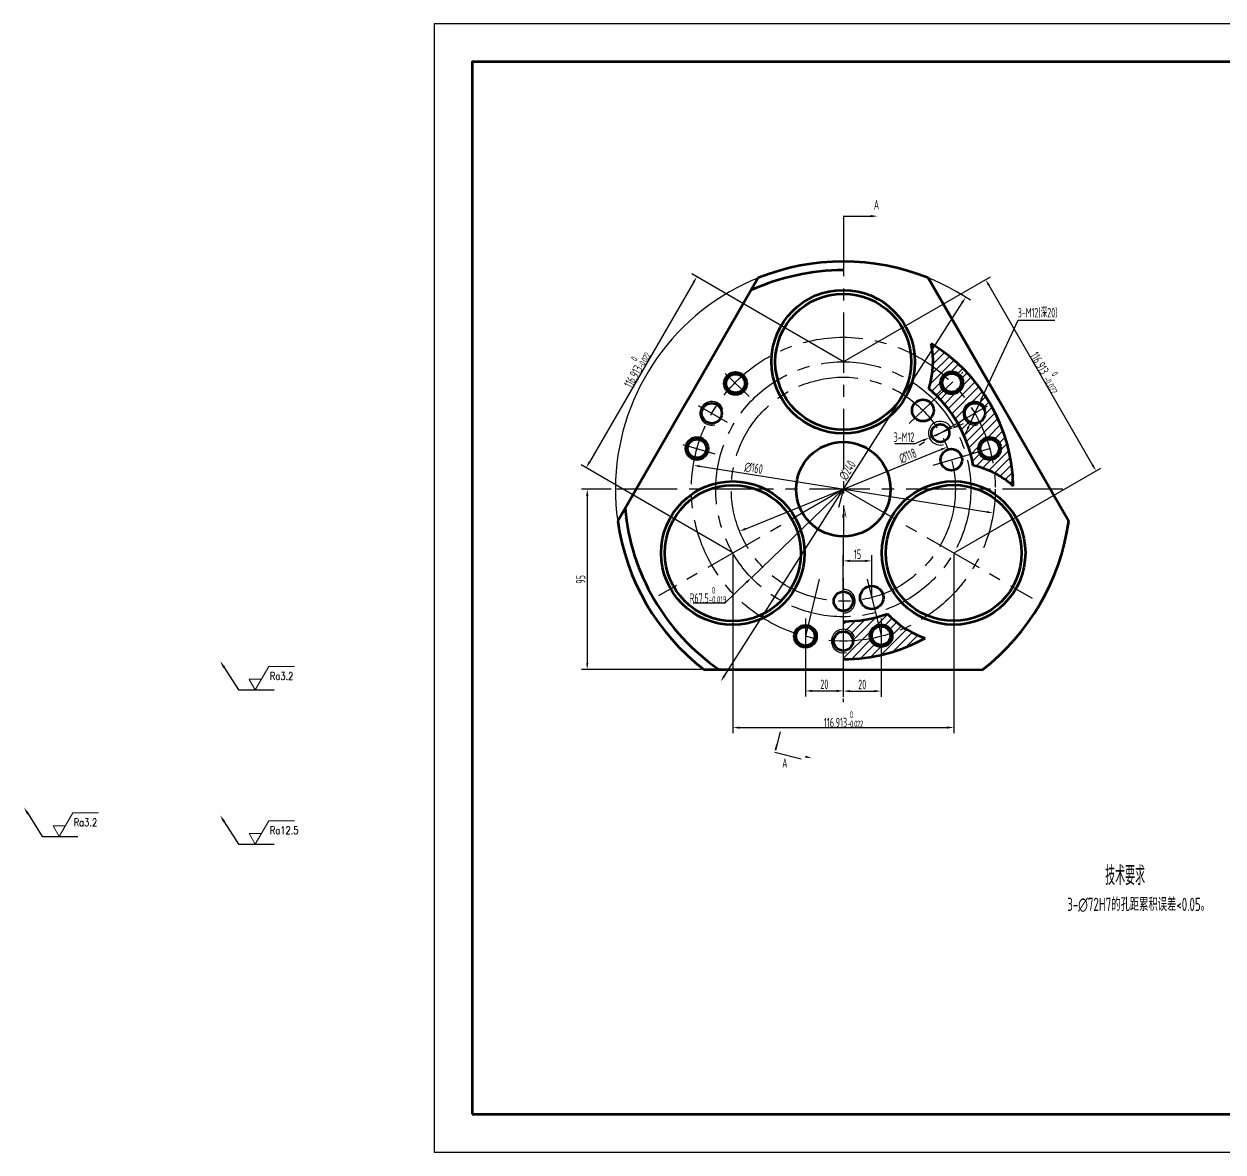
# Model space of a CAD drawing. Header units: millimetres. Extents: x -216 to 1146, y 0 to 594.
# Drawn here: x -216 to 415, y 0 to 594 of the extents above; entities that cross this region are included whole.
import ezdxf
from ezdxf import colors
from ezdxf.entities.mleader import LeaderData, LeaderLine
from ezdxf.math import Vec2, Vec3

# ---------------------------------------------------------------- set-up
doc = ezdxf.new("R2010")
doc.units = ezdxf.units.MM
doc.linetypes.add('CENTER', pattern=[50.8, 31.75, -6.35, 6.35, -6.35])
for name, color, linetype in [('2细线层', 4, 'Continuous'), ('剖面线', 4, 'Continuous'), ('标注线', 3, 'Continuous'), ('细实线层', 7, 'Continuous'), ('细线', 6, 'Continuous')]:
    doc.layers.add(name, color=color, linetype=linetype)
for name, color, linetype, lineweight in [('中心线', 1, 'CENTER', 30), ('图层2', 7, 'Continuous', 9), ('粗实线', 6, 'Continuous', 70), ('细实线', 6, 'Continuous', 30)]:
    doc.layers.add(name, color=color, linetype=linetype, lineweight=lineweight)
doc.styles.add('gbcbig1', font='gbenor.shx', dxfattribs={"width": 0.7, "height": 5, "bigfont": 'gbcbig.shx'})
doc.styles.add('gbcbig2', font='gbenor.shx', dxfattribs={"width": 0.7, "height": 5, "bigfont": 'gbcbig.shx'})
doc.styles.add('TH_GBDIM', font='romans.shx', dxfattribs={"width": 0.8, "bigfont": 'gbcbig.shx'})
doc.dimstyles.new('机械$0', dxfattribs={"dimtxt": 5, "dimasz": 3.5, "dimexe": 3, "dimexo": 0, "dimgap": 1, "dimtad": 1, "dimtoh": 1, "dimdec": 1, "dimdsep": 46, "dimtxsty": 'gbcbig2', "dimcen": 2.5, "dimadec": 1, "dimazin": 2, "dimtfac": 1, "dimtdec": 1, "dimtmove": 1, "dimatfit": 3, "dimldrblk": 'NONE', "dimfxl": 1, "dimarcsym": 1})
doc.dimstyles.new('机械$3', dxfattribs={"dimtxt": 5, "dimasz": 3.5, "dimexe": 3, "dimexo": 0, "dimgap": 1, "dimtad": 1, "dimtoh": 1, "dimdec": 1, "dimdsep": 46, "dimtxsty": 'gbcbig2', "dimcen": 2.5, "dimadec": 1, "dimazin": 2, "dimtfac": 1, "dimtdec": 1, "dimtmove": 0, "dimatfit": 1, "dimldrblk": 'NONE', "dimfxl": 1, "dimarcsym": 1})
doc.dimstyles.new('机械$4', dxfattribs={"dimtxt": 5, "dimasz": 3.5, "dimexe": 3, "dimexo": 0, "dimgap": 1, "dimtad": 1, "dimtoh": 1, "dimdec": 1, "dimdsep": 46, "dimtxsty": 'gbcbig2', "dimcen": 2.5, "dimadec": 1, "dimazin": 2, "dimtfac": 1, "dimtdec": 1, "dimtmove": 0, "dimatfit": 1, "dimldrblk": 'NONE', "dimfxl": 1, "dimarcsym": 1})
pattern_1 = [(45, (-1021.997, 55.088), (-2.245064, 2.245064), [])]

# ---------------------------------------------------------------- blocks, each defined once
blk = doc.blocks.new('*D2')
at = {"layer": 'Defpoints', "color": 0, "transparency": 16777216}
for p in [(136.46, 361.62), (294.46, 336.44)]:
    blk.add_point(p, dxfattribs=at)
at = {"layer": '标注线', "color": 0, "lineweight": -2, "transparency": 16777216}
blk.add_line((291.01, 336.99), (139.91, 361.06), dxfattribs=at)
at = {"layer": '标注线', "color": 0, "transparency": 16777216}
for points in [[(140, 361.64), (139.82, 360.49), (136.46, 361.62)], [(291.1, 337.57), (290.91, 336.41), (294.46, 336.44)]]:
    blk.add_solid(points, dxfattribs=at)
at = {"layer": '标注线', "color": 0, "transparency": 16777216, "insert": (168.22, 360.1), "char_height": 5, "attachment_point": 5, "rotation": 350.94717, "style": 'gbcbig2'}
blk.add_mtext('∅160', dxfattribs=at)
blk = doc.blocks.new('_None')
blk = doc.blocks.new('*D3')
at = {"layer": 'Defpoints', "color": 0, "transparency": 16777216}
for p in [(270.14, 371.18), (160.78, 326.87)]:
    blk.add_point(p, dxfattribs=at)
at = {"layer": '标注线', "color": 0, "lineweight": -2, "transparency": 16777216}
blk.add_line((164.02, 328.19), (266.9, 369.87), dxfattribs=at)
at = {"layer": '标注线', "color": 0, "transparency": 16777216}
for points in [[(266.68, 370.41), (267.12, 369.33), (270.14, 371.18)], [(163.8, 328.73), (164.24, 327.65), (160.78, 326.87)]]:
    blk.add_solid(points, dxfattribs=at)
at = {"layer": '标注线', "color": 0, "transparency": 16777216, "insert": (249.42, 366.56), "char_height": 5, "attachment_point": 5, "rotation": 22.05607, "style": 'gbcbig2'}
blk.add_mtext('∅118', dxfattribs=at)
blk = doc.blocks.new('*D4')
at = {"layer": 'Defpoints', "color": 0, "transparency": 16777216}
for p in [(279.91, 450.16), (150.91, 247.78)]:
    blk.add_point(p, dxfattribs=at)
at = {"layer": '标注线', "color": 0, "lineweight": -2, "transparency": 16777216}
blk.add_line((152.79, 250.73), (278.03, 447.21), dxfattribs=at)
blk.add_arc((215.41, 348.97), 120, 56.05245, 188.05458, dxfattribs=at)
at = {"layer": '标注线', "color": 0, "transparency": 16777216}
for points in [[(277.54, 447.52), (278.52, 446.9), (279.91, 450.16)], [(152.3, 251.05), (153.28, 250.42), (150.91, 247.78)]]:
    blk.add_solid(points, dxfattribs=at)
at = {"layer": '标注线', "color": 0, "transparency": 16777216, "insert": (217.62, 358.95), "char_height": 5, "attachment_point": 5, "rotation": 57.48484, "style": 'gbcbig2'}
blk.add_mtext('∅240', dxfattribs=at)
blk = doc.blocks.new('*D5')
at = {"layer": 'Defpoints', "color": 0, "transparency": 16777216}
for p in [(230.43, 311.28), (230.43, 291.96), (215.46, 290.03)]:
    blk.add_point(p, dxfattribs=at)
at = {"layer": '标注线', "color": 0, "lineweight": -2, "transparency": 16777216}
for p, q in [((215.46, 290.03), (215.46, 314.28)), ((218.96, 311.28), (226.93, 311.28)), ((230.43, 291.96), (230.43, 314.28))]:
    blk.add_line(p, q, dxfattribs=at)
at = {"layer": '标注线', "color": 0, "transparency": 16777216}
for points in [[(218.96, 311.86), (218.96, 310.7), (215.46, 311.28)], [(226.93, 311.86), (226.93, 310.7), (230.43, 311.28)]]:
    blk.add_solid(points, dxfattribs=at)
at = {"layer": '标注线', "color": 0, "transparency": 16777216, "insert": (222.94, 314.78), "char_height": 5, "attachment_point": 5, "style": 'gbcbig2'}
blk.add_mtext('15', dxfattribs=at)
blk = doc.blocks.new('*D6')
at = {"layer": 'Defpoints', "color": 0, "transparency": 16777216}
for p in [(195.49, 271.56), (215.46, 269.03), (215.46, 242.81)]:
    blk.add_point(p, dxfattribs=at)
at = {"layer": '标注线', "color": 0, "lineweight": -2, "transparency": 16777216}
for p, q in [((195.49, 271.56), (195.49, 239.81)), ((215.46, 269.03), (215.46, 239.81)), ((198.99, 242.81), (211.96, 242.81))]:
    blk.add_line(p, q, dxfattribs=at)
at = {"layer": '标注线', "color": 0, "transparency": 16777216}
for points in [[(198.99, 243.39), (198.99, 242.22), (195.49, 242.81)], [(211.96, 243.39), (211.96, 242.22), (215.46, 242.81)]]:
    blk.add_solid(points, dxfattribs=at)
at = {"layer": '标注线', "color": 0, "transparency": 16777216, "insert": (205.48, 246.31), "char_height": 5, "attachment_point": 5, "style": 'gbcbig2'}
blk.add_mtext('20', dxfattribs=at)
blk = doc.blocks.new('*D7')
at = {"layer": 'Defpoints', "color": 0, "transparency": 16777216}
for p in [(215.46, 269.03), (235.34, 254.52), (235.34, 242.7)]:
    blk.add_point(p, dxfattribs=at)
at = {"layer": '标注线', "color": 0, "lineweight": -2, "transparency": 16777216}
for p, q in [((215.46, 269.03), (215.46, 239.7)), ((235.34, 254.52), (235.34, 239.7)), ((218.96, 242.7), (231.84, 242.7))]:
    blk.add_line(p, q, dxfattribs=at)
at = {"layer": '标注线', "color": 0, "transparency": 16777216}
for points in [[(218.96, 243.28), (218.96, 242.12), (215.46, 242.7)], [(231.84, 243.28), (231.84, 242.12), (235.34, 242.7)]]:
    blk.add_solid(points, dxfattribs=at)
at = {"layer": '标注线', "color": 0, "transparency": 16777216, "insert": (225.4, 246.2), "char_height": 5, "attachment_point": 5, "style": 'gbcbig2'}
blk.add_mtext('20', dxfattribs=at)
blk = doc.blocks.new('*D8')
at = {"layer": 'Defpoints', "color": 0, "transparency": 16777216}
for p in [(287.01, 393.87), (282.49, 384.16)]:
    blk.add_point(p, dxfattribs=at)
at = {"layer": '标注线', "color": 0, "lineweight": -2, "transparency": 16777216}
for p, q in [((288.49, 397.04), (307.61, 438.03)), ((307.61, 438.03), (326.91, 438.03)), ((282.49, 384.16), (287.01, 393.87)), ((281.01, 380.99), (279.53, 377.82))]:
    blk.add_line(p, q, dxfattribs=at)
at = {"layer": '标注线', "color": 0, "transparency": 16777216}
for points in [[(287.96, 397.29), (289.02, 396.79), (287.01, 393.87)], [(280.48, 381.24), (281.53, 380.75), (282.49, 384.16)]]:
    blk.add_solid(points, dxfattribs=at)
at = {"layer": '标注线', "color": 0, "transparency": 16777216, "insert": (317.76, 441.73), "char_height": 5, "attachment_point": 5, "style": 'gbcbig2'}
blk.add_mtext('3-M12(深20)', dxfattribs=at)
blk = doc.blocks.new('*D16')
at = {"layer": 'Defpoints', "color": 0, "transparency": 16777216}
for p in [(215.49, 416.12), (79.96, 360.27), (157.19, 315.51)]:
    blk.add_point(p, dxfattribs=at)
at = {"layer": '标注线', "color": 0, "lineweight": -2, "transparency": 16777216}
for p, q in [((215.49, 416.12), (135.67, 462.38)), ((136.51, 457.85), (81.71, 363.29)), ((157.19, 315.51), (77.36, 361.77))]:
    blk.add_line(p, q, dxfattribs=at)
at = {"layer": '标注线', "color": 0, "transparency": 16777216}
for points in [[(136, 458.14), (137.01, 457.56), (138.26, 460.88)], [(81.21, 363.59), (82.22, 363), (79.96, 360.27)]]:
    blk.add_solid(points, dxfattribs=at)
at = {"layer": '标注线', "color": 0, "transparency": 16777216, "insert": (105.34, 412.76), "char_height": 5, "attachment_point": 5, "rotation": 59.90748, "style": 'gbcbig2'}
blk.add_mtext('116.913{\\H0.7x;\\T0.75;\\S 0^ -0.022;}', dxfattribs=at)
blk = doc.blocks.new('*D17')
at = {"layer": 'Defpoints', "color": 0, "transparency": 16777216}
for p in [(215.41, 416.13), (348.53, 358.69), (273.52, 315.41)]:
    blk.add_point(p, dxfattribs=at)
at = {"layer": '标注线', "color": 0, "lineweight": -2, "transparency": 16777216}
for p, q in [((215.41, 416.13), (293.02, 460.91)), ((292.17, 456.38), (346.78, 361.72)), ((273.52, 315.41), (351.13, 360.19))]:
    blk.add_line(p, q, dxfattribs=at)
at = {"layer": '标注线', "color": 0, "transparency": 16777216}
for points in [[(292.67, 456.67), (291.66, 456.09), (290.42, 459.41)], [(347.29, 362.02), (346.28, 361.43), (348.53, 358.69)]]:
    blk.add_solid(points, dxfattribs=at)
at = {"layer": '标注线', "color": 0, "transparency": 16777216, "insert": (323.19, 411.19), "char_height": 5, "attachment_point": 5, "rotation": 299.98572, "style": 'gbcbig2'}
blk.add_mtext('116.913 {\\H0.7x;\\S0^ -0.022;}', dxfattribs=at)
blk = doc.blocks.new('*D18')
at = {"layer": 'Defpoints', "color": 0, "transparency": 16777216}
for p in [(157.25, 315.4), (273.6, 315.46), (273.65, 223.54)]:
    blk.add_point(p, dxfattribs=at)
at = {"layer": '标注线', "color": 0, "lineweight": -2, "transparency": 16777216}
for p, q in [((157.25, 315.4), (157.3, 220.48)), ((273.6, 315.46), (273.65, 220.54)), ((160.79, 223.48), (270.15, 223.54))]:
    blk.add_line(p, q, dxfattribs=at)
at = {"layer": '标注线', "color": 0, "transparency": 16777216}
for points in [[(160.79, 224.07), (160.79, 222.9), (157.29, 223.48)], [(270.15, 224.12), (270.15, 222.95), (273.65, 223.54)]]:
    blk.add_solid(points, dxfattribs=at)
at = {"layer": '标注线', "color": 0, "transparency": 16777216, "insert": (215.47, 227.87), "char_height": 5, "attachment_point": 5, "rotation": 0.02768, "style": 'gbcbig2'}
blk.add_mtext('116.913{\\H0.7x;\\W0.7;\\T0.75;\\S 0^ -0.022;}', dxfattribs=at)
blk = doc.blocks.new('*D19')
at = {"layer": 'Defpoints', "color": 0, "transparency": 16777216}
for p in [(215.41, 348.97), (167.01, 302.42)]:
    blk.add_point(p, dxfattribs=at)
at = {"layer": '标注线', "color": 0, "lineweight": -2, "transparency": 16777216}
for p, q in [((215.41, 348.97), (167.01, 302.42)), ((164.48, 300), (153.07, 289.02)), ((153.07, 289.02), (136.29, 289.02))]:
    blk.add_line(p, q, dxfattribs=at)
at = {"layer": '标注线', "color": 0, "transparency": 16777216}
blk.add_solid([(164.08, 300.42), (164.89, 299.58), (167.01, 302.42)], dxfattribs=at)
at = {"layer": '标注线', "color": 0, "transparency": 16777216, "insert": (144.18, 293.37), "char_height": 5, "attachment_point": 5, "style": 'gbcbig2'}
blk.add_mtext('R67.5{\\H0.7x;\\S 0^ -0.019;}', dxfattribs=at)
blk = doc.blocks.new('*D24')
at = {"layer": 'Defpoints', "color": 0, "transparency": 16777216}
for p in [(93.13, 348.99), (80.56, 254.06), (141.98, 254.06)]:
    blk.add_point(p, dxfattribs=at)
at = {"layer": '标注线', "color": 0, "lineweight": -2, "transparency": 16777216}
for p, q in [((93.13, 348.99), (77.56, 348.99)), ((80.56, 345.49), (80.56, 257.56)), ((141.98, 254.06), (77.56, 254.06))]:
    blk.add_line(p, q, dxfattribs=at)
at = {"layer": '标注线', "color": 0, "transparency": 16777216}
for points in [[(79.98, 345.49), (81.15, 345.49), (80.56, 348.99)], [(79.98, 257.56), (81.15, 257.56), (80.56, 254.06)]]:
    blk.add_solid(points, dxfattribs=at)
at = {"layer": '标注线', "color": 0, "transparency": 16777216, "insert": (77.06, 301.53), "char_height": 5, "attachment_point": 5, "rotation": 90, "style": 'gbcbig2'}
blk.add_mtext('95', dxfattribs=at)
blk = doc.blocks.new('000')
at = {"layer": '图层2'}
for p, q in [((0, 0), (7.14, 12.38)), ((7.14, 12.38), (20.64, 12.38)), ((-3.03, 5.25), (-3.24, 5.62)), ((-3.24, 5.62), (3.24, 5.62)), ((0, 0), (-3.03, 5.25))]:
    blk.add_line(p, q, dxfattribs=at)
at = {"layer": '细实线层', "insert": (7.67, 9.33), "char_height": 4, "attachment_point": 1, "style": 'TH_GBDIM'}
blk.add_mtext_dynamic_manual_height_columns('Ra3.2', width=13.0737, gutter_width=25, heights=[0], dxfattribs=at)
blk = doc.blocks.new('*D26')
at = {"layer": 'Defpoints', "color": 0, "transparency": 16777216}
for p in [(272.32, 380.92), (260.8, 376.11)]:
    blk.add_point(p, dxfattribs=at)
at = {"layer": '标注线', "color": 0, "lineweight": -2, "transparency": 16777216}
for p, q in [((272.32, 380.92), (260.8, 376.11)), ((275.55, 382.27), (278.78, 383.61)), ((253.16, 372.92), (242.65, 372.92)), ((257.57, 374.77), (253.16, 372.92))]:
    blk.add_line(p, q, dxfattribs=at)
at = {"layer": '标注线', "color": 0, "transparency": 16777216}
for points in [[(275.33, 382.81), (275.78, 381.73), (272.32, 380.92)], [(257.35, 375.3), (257.8, 374.23), (260.8, 376.11)]]:
    blk.add_solid(points, dxfattribs=at)
at = {"layer": '标注线', "color": 0, "transparency": 16777216, "insert": (247.41, 376.42), "char_height": 5, "attachment_point": 5, "style": 'gbcbig2'}
blk.add_mtext('3-M12', dxfattribs=at)

msp = doc.modelspace()

# ---------------------------------------------------------------- hatches: boundary and pattern name
at = {"layer": '剖面线'}
h = msp.add_hatch(dxfattribs=at)
h.set_pattern_fill('ANSI31', color=256)
h.set_pattern_definition(pattern_1)
h.paths.add_polyline_path([(261.73, 425.69, -0.064298), (262.64, 413.63, -0.022511), (268.26, 409.13, -0.678228), (278.45, 405.07, -0.210931), (276.52, 400.71, -0.025232), (281.42, 394.29, -0.425647), (290.15, 392.14), (289.38, 391.69, -0.131643), (290.1, 389.02, -0.276982), (287.27, 384.29, -0.027902), (290.75, 376.08, -0.507594), (298.44, 370.45, -0.347161), (293.91, 364.71, -0.022749), (295.01, 357.52, -0.064187), (304.98, 350.71, 0.257799)])
h.paths.add_polyline_path([(268.26, 409.13, 0.022511), (262.64, 413.63, -0.062774), (260.55, 402.01, -0.021919), (265.02, 397.85), (268.29, 400.99, -0.193446), (266.64, 405.07, -0.191733)])
h.paths.add_polyline_path([(281.42, 394.29, 0.025232), (276.52, 400.71, -0.406885), (268.29, 400.99), (265.02, 397.85, -0.06365), (275.72, 383.8), (279.34, 385.9, -0.402871)], flags=17)
h.paths.add_polyline_path([(287.27, 384.29, -0.404407), (280.11, 386.34), (275.72, 383.8, -0.063582), (282.54, 367.53), (286.87, 368.8, -0.071155), (286.63, 370.45, -0.326617), (290.75, 376.08, 0.027902)], flags=17)
h.paths.add_polyline_path([(293.91, 364.71, -0.399668), (286.87, 368.8), (282.54, 367.53, -0.022168), (283.92, 361.52, -0.062665), (295.01, 357.52, 0.022749)], flags=17)
h = msp.add_hatch(dxfattribs=at)
h.set_pattern_fill('ANSI31', color=256)
h.set_pattern_definition(pattern_1)
h.paths.add_polyline_path([(232.95, 281.64, -0.063653), (215.45, 279.39), (215.45, 274.07, -0.4054), (220.5, 269.19, 0.028853), (229.66, 270.3, -0.069244), (229.44, 271.91, -0.345479), (233.93, 277.64)])
h.paths.add_polyline_path([(238.8, 283.44, -0.021998), (232.95, 281.64), (233.93, 277.64, -0.417792), (241.09, 273.24, 0.022447), (247.78, 275.85, -0.062434)])
h.paths.add_polyline_path([(258.62, 270.61, -0.063915), (247.78, 275.85, -0.022447), (241.09, 273.24, -0.057069), (241.24, 271.91, -0.414214), (235.34, 266.01), (235.34, 261.74, 0.069941)])
h.paths.add_polyline_path([(235.34, 266.01, -0.335351), (229.66, 270.3, -0.028853), (220.5, 269.19, -0.007884), (220.5, 269.03, -0.41477), (215.45, 263.98), (215.45, 259.49, 0.0561), (235.34, 261.74)])

# ---------------------------------------------------------------- linework, layer by layer
at = {"layer": '2细线层', "linetype": 'ByBlock', "lineweight": -2}
for p, q in [((-206.52, 166.22), (-187.74, 166.22)), ((-103.2, 162.09), (-84.41, 162.09))]:
    msp.add_line(p, q, dxfattribs=at)
for points in [[(-214, 178.06), (-206.52, 166.22)], [(-110.67, 173.93), (-103.2, 162.09)]]:
    msp.add_lwpolyline(points, dxfattribs=at)
at = {"layer": '2细线层'}
for points in [[(-214.56, 177.7), (-216.14, 181.44), (-213.44, 178.41)], [(-111.24, 173.57), (-112.81, 177.31), (-110.11, 174.28)]]:
    msp.add_solid(points, dxfattribs=at)
at = {"layer": '中心线'}
for p, q in [((215.51, 492.89), (215.44, 236.84)), ((250.19, 383.64), (278.41, 410.69)), ((153.25, 409.92), (165.81, 397.89)), ((138.92, 393.16), (154.2, 384.34)), ((291.25, 392.77), (255.45, 372.1)), ((130.99, 372.59), (147.71, 367.69)), ((262.78, 361.76), (292.54, 370.45)), ((331.05, 348.99), (93.13, 348.99)), ((215.52, 349.02), (118.11, 292.8)), ((215.47, 349.05), (314.96, 291.56)), ((202.81, 301.58), (195.49, 271.56)), ((228.07, 301.58), (235.34, 271.91)), ((195.58, 280.87), (195.58, 254.52)), ((235.34, 280.87), (235.34, 254.52))]:
    msp.add_line(p, q, dxfattribs=at)
for centre, radius in [((215.46, 349.03), 80), ((215.41, 348.97), 67.15), ((215.46, 349.03), 59)]:
    msp.add_circle(centre, radius, dxfattribs=at)
at = {"layer": '图层2'}
for p, q in [((-197.6, 166.22), (-190.46, 178.59)), ((-190.46, 178.59), (-176.96, 178.59)), ((-200.63, 171.47), (-200.84, 171.84)), ((-200.84, 171.84), (-194.36, 171.84)), ((-197.6, 166.22), (-200.63, 171.47)), ((-94.27, 162.09), (-87.14, 174.47)), ((-87.14, 174.47), (-73.64, 174.47)), ((-97.3, 167.34), (-97.52, 167.72)), ((-97.52, 167.72), (-91.03, 167.72)), ((-94.27, 162.09), (-97.3, 167.34))]:
    msp.add_line(p, q, dxfattribs=at)
at = {"layer": '标注线'}
for p, q in [((215.51, 492.82), (229.93, 492.82)), ((215.62, 348.96), (212.94, 339.4)), ((182.14, 221.29), (179.67, 211.66)), ((179.4, 210.59), (193.3, 206.96)), ((179.66, 211.61), (180.42, 214.56))]:
    msp.add_line(p, q, dxfattribs=at)
for points in [[(229.93, 493.4), (229.93, 492.23), (233.43, 492.82)], [(195.58, 208.8), (195.28, 207.67), (198.82, 207.36)]]:
    msp.add_solid(points, dxfattribs=at)
at = {"layer": '粗实线'}
for p, q in [((170.66, 460.32), (133.65, 396.28)), ((260.15, 460.32), (297.16, 396.28)), ((133.7, 396.36), (96.59, 332.16)), ((297.12, 396.36), (334.22, 332.16)), ((141.98, 254.06), (215.55, 254.03)), ((215.46, 254.03), (288.75, 253.99))]:
    msp.add_line(p, q, dxfattribs=at)
for centre, radius in [((215.41, 416.13), 37.78), ((215.44, 416.13), 35.81), ((158.67, 404.72), 5.9), ((272.55, 405.07), 5.9), ((158.67, 404.72), 4.95), ((272.55, 405.07), 4.95), ((146.15, 388.99), 5.32), ((257.39, 390.54), 5.72), ((284.75, 389.02), 5.35), ((266.56, 378.52), 4.69), ((138.37, 370.43), 5.9), ((138.37, 370.43), 4.95), ((215.46, 349.03), 24.87), ((292.54, 370.45), 5.9), ((292.54, 370.45), 4.95), ((272.38, 364.56), 5.65), ((157.22, 315.4), 37.78), ((157.25, 315.4), 35.81), ((273.55, 315.44), 37.78), ((273.58, 315.44), 35.81), ((230.43, 291.96), 6.14), ((215.46, 290.03), 5.08), ((195.49, 271.56), 5.9), ((195.49, 271.56), 4.95), ((215.46, 269.03), 5.04), ((235.34, 271.91), 5.9), ((235.34, 271.91), 4.95)]:
    msp.add_circle(centre, radius, dxfattribs=at)
for centre, radius, start, end in [((215.41, 348.97), 120, 68.10731, 111.89269), ((216.22, 344.41), 120, 90.37238, 114.31173), ((215.49, 416.12), 47.22, 342.60583, 11.68939), ((215.47, 349.05), 89.52, 1.05769, 58.91867), ((215.41, 348.97), 69.65, 10.37554, 49.5983), ((273.58, 315.44), 47.22, 48.32184, 77.35537), ((215.46, 349.03), 115.36, 184.99652, 235.40973), ((215.41, 348.97), 120, 188.05458, 232.27203), ((215.41, 348.97), 120, 307.67524, 351.94542), ((215.41, 348.97), 69.58, 270.02733, 289.64627), ((273.58, 315.44), 47.26, 222.62157, 251.58491), ((215.41, 348.97), 89.48, 270.02125, 298.8986)]:
    msp.add_arc(centre, radius, start, end, dxfattribs=at)
at = {"layer": '细实线'}
for centre, start, end in [((146.15, 388.99), 20.309, 285.82287), ((284.75, 389.02), 20.309, 285.82287), ((266.56, 378.52), 20.309, 285.82287), ((215.46, 290.03), 20.309, 90.00692), ((215.46, 290.03), 270, 20.309), ((215.46, 290.03), 269.84392, 285.82287), ((215.46, 269.03), 20.309, 285.82287)]:
    msp.add_arc(centre, 6.24, start, end, dxfattribs=at)
at = {"layer": '细线'}
msp.add_lwpolyline([(0, 0), (841, 0), (841, 594), (0, 594)], close=True, dxfattribs=at)
at = {"layer": '细线', "lineweight": 70}
msp.add_lwpolyline([(20, 20), (821, 20), (821, 574), (20, 574)], close=True, dxfattribs=at)

# ---------------------------------------------------------------- block references
at = {"layer": '2细线层'}
msp.add_blockref('000', (-94.27, 243.29), dxfattribs=at)

# ---------------------------------------------------------------- texts
at = {"layer": '标注线', "char_height": 5, "attachment_point": 1, "style": 'gbcbig1'}
for insert in [(231.52, 501.31), (214.57, 339.01), (183.27, 207.39)]:
    msp.add_mtext_dynamic_manual_height_columns('A', width=34.4516, gutter_width=25, heights=[0], dxfattribs=dict(at, insert=insert))
at = {"layer": '细实线层', "char_height": 4, "attachment_point": 1, "style": 'TH_GBDIM'}
for s, insert in [('Ra3.2', (-189.93, 175.55)), ('Ra12.5', (-86.6, 171.42))]:
    msp.add_mtext_dynamic_manual_height_columns(s, width=13.0737, gutter_width=25, heights=[0], dxfattribs=dict(at, insert=insert))
at = {"layer": '细线', "insert": (311.49, 150.56), "char_height": 5, "attachment_point": 1, "style": 'gbcbig1'}
msp.add_mtext_dynamic_manual_height_columns('\\pi41.902;{\\H2x;技术要求\\P\\pi21.919;\\H0.7x;3-∅72H7的孔距累积误差<0.05。}', width=103.4916, gutter_width=25, heights=[0], dxfattribs=at)

# ---------------------------------------------------------------- dimensions: what is measured, and where the dimension line sits
at = {"layer": '标注线'}
for p1, p2, picture, middle in [((150.91, 247.78), (279.91, 450.16), '*D4', (220.57, 357.07)), ((160.78, 326.87), (270.14, 371.18), '*D3', (250.73, 363.32)), ((294.46, 336.44), (136.46, 361.62), '*D2', (167.67, 356.64))]:
    dim = msp.add_diameter_dim_2p(p1=p1, p2=p2, dimstyle='机械$3', dxfattribs=at)
    dim.commit()
    dim.dimension.update_dxf_attribs({"geometry": picture, "text_midpoint": middle, "dimtype": 163})
for p1, p2, distance, text, picture, middle in [((215.49, 416.12), (157.19, 315.51), -89.26, '116.913{\\H0.7x;\\T0.75;\\S 0^ -0.022;}', '*D16', (105.34, 412.76)), ((215.41, 416.13), (273.52, 315.41), 86.6, '116.913 {\\H0.7x;\\S0^ -0.022;}', '*D17', (323.19, 411.19)), ((157.25, 315.4), (273.6, 315.46), -91.92, '116.913{\\H0.7x;\\W0.7;\\T0.75;\\S 0^ -0.022;}', '*D18', (215.47, 227.87))]:
    dim = msp.add_aligned_dim(p1=p1, p2=p2, distance=distance, text=text, dimstyle='机械$0', dxfattribs=at)
    dim.commit()
    dim.dimension.update_dxf_attribs({"geometry": picture, "text_midpoint": middle})
for p1, p2, text, picture, middle in [((282.49, 384.16), (287.01, 393.87), '3-M12(深20)', '*D8', (317.76, 438.03)), ((272.32, 380.92), (260.8, 376.11), '3-M12', '*D26', (247.41, 372.92))]:
    dim = msp.add_diameter_dim_2p(p1=p1, p2=p2, text=text, dimstyle='机械$3', dxfattribs=at)
    dim.commit()
    dim.dimension.update_dxf_attribs({"geometry": picture, "text_midpoint": middle, "dimtype": 163})
dim = msp.add_linear_dim(base=(80.56, 254.06), p1=(93.13, 348.99), p2=(141.98, 254.06), angle=90, text='95', dimstyle='机械$0', dxfattribs=at)
dim.commit()
dim.dimension.update_dxf_attribs({"geometry": '*D24', "text_midpoint": (77.06, 301.53)})
dim = msp.add_radius_dim(center=(215.41, 348.97), mpoint=(167.01, 302.42), text='R67.5{\\H0.7x;\\S 0^ -0.019;}', dimstyle='机械$4', dxfattribs=at)
dim.commit()
dim.dimension.update_dxf_attribs({"geometry": '*D19', "text_midpoint": (144.18, 289.02), "dimtype": 164})
for base, p1, p2, picture, middle in [((230.43, 311.28), (215.46, 290.03), (230.43, 291.96), '*D5', (222.94, 314.78)), ((215.46, 242.81), (195.49, 271.56), (215.46, 269.03), '*D6', (205.48, 246.31))]:
    dim = msp.add_linear_dim(base=base, p1=p1, p2=p2, dimstyle='机械$0', dxfattribs=at)
    dim.commit()
    dim.dimension.update_dxf_attribs({"geometry": picture, "text_midpoint": middle})
dim = msp.add_linear_dim(base=(235.34, 242.7), p1=(215.46, 269.03), p2=(235.34, 254.52), text='20', dimstyle='机械$0', dxfattribs=at)
dim.commit()
dim.dimension.update_dxf_attribs({"geometry": '*D7', "text_midpoint": (225.4, 246.2)})

# ---------------------------------------------------------------- leaders
at = {"layer": '2细线层'}
ml = msp.add_multileader_mtext('Standard', dxfattribs=at)
ml.set_content('', color=256)
ml.set_leader_properties()
ml.build(insert=Vec2(0, 0))
ctx = ml.context
ctx.base_point, ctx.plane_origin = Vec3(-84.41, 243.29), Vec3(-112.81, 258.5)
notes = []
notes.append((ctx, [(0, (1, 1, 0), (-103.2, 243.29), (1, 0), 18.78, [(0, [(-112.81, 258.5)], 0, [])])]))
ctx.mtext.insert, ctx.mtext.flow_direction = Vec3(-82.41, 245.29), 5
for ctx, leaders in notes:
    for number, flags, end, landing, length, lines in leaders:
        leader = LeaderData()
        leader.index, (leader.has_last_leader_line, leader.has_dogleg_vector, leader.attachment_direction) = number, flags
        leader.last_leader_point, leader.dogleg_vector, leader.dogleg_length = Vec3(end), Vec3(landing), length
        for number, points, colour, breaks in lines:
            line = LeaderLine()
            line.index, line.vertices, line.color, line.breaks = number, Vec3.list(points), colors.encode_raw_color(colour), breaks
            leader.lines.append(line)
        ctx.leaders.append(leader)

doc.saveas('drawing.dxf')
